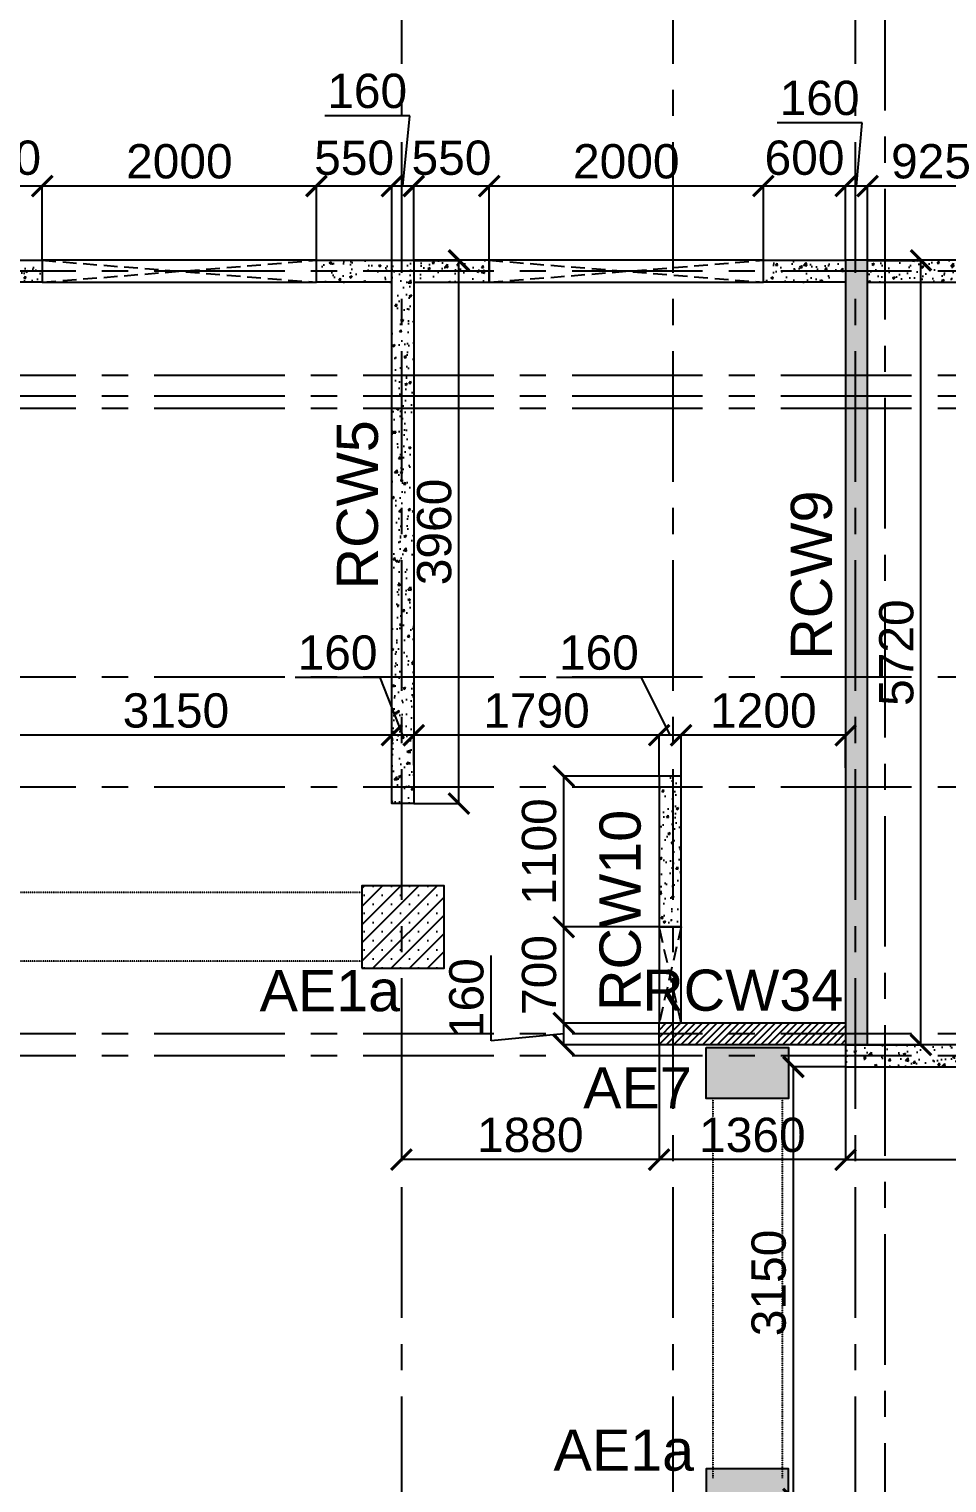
# Model space of a CAD drawing. Header units: inches. Extents: x 207135 to 337634, y -175669 to -89669.
# Drawn here: x 281885 to 288580, y -116836 to -106237 of the extents above; entities that cross this region are included whole.
import ezdxf

# ---------------------------------------------------------------- set-up
doc = ezdxf.new("R2010")
doc.units = ezdxf.units.IN
doc.header["$MEASUREMENT"] = 0
for name, pattern in [('CENTER', [50.8, 31.75, -6.35, 6.35, -6.35]), ('DASHED2', [9.525, 6.35, -3.175]), ('Hidden', [3, 2, -1])]:
    doc.linetypes.add(name, pattern=pattern)
for name, color, linetype in [('160 R.C. WALL HAT', 8, 'Continuous'), ('160 R.C.WALL', 6, 'Continuous'), ('160 WALL  OPENING LINE', 1, 'Continuous'), ('160 WALL OPEING', 1, 'Continuous'), ('AR-Column', 40, 'Continuous'), ('AR-Hidden', 251, 'DASHED2'), ('DIM', 251, 'Continuous'), ('GRID', 8, 'CENTER'), ('NON S.WALL HATCH', 8, 'Continuous'), ('SHEAR WALL NAME', 3, 'Continuous'), ('SHEARWALL HATCH', 8, 'Continuous'), ('TEXT-1', 3, 'Continuous')]:
    doc.layers.add(name, color=color, linetype=linetype)
doc.styles.add('T200', font='sanss___.ttf', dxfattribs={"height": 250})
doc.styles.add('T300', font='sanss___.ttf', dxfattribs={"height": 350})
doc.dimstyles.new('T 200', dxfattribs={"dimtxt": 250, "dimasz": 150, "dimexe": 1, "dimexo": 0, "dimgap": 50, "dimtad": 1, "dimdec": 0, "dimdsep": 46, "dimtxsty": 'T200', "dimblk": 'ARCHTICK', "dimcen": 2.5, "dimdle": 1, "dimclrd": 5, "dimclre": 253, "dimclrt": 1, "dimadec": 0, "dimazin": 0, "dimtfac": 1, "dimtdec": 0, "dimtmove": 2, "dimatfit": 3, "dimfxl": 0, "dimarcsym": 0})
pattern_1 = [(45, (-132245.64, 75915.45), (-66.29126, 66.29126), []), (45, (-132179.35, 75915.45), (-66.29126, 66.29126), [0, -93.75])]
pattern_2 = [(50, (2134302.95, 279547.85), (179.315046, -15.688034), [18.75, -206.25]), (355, (2134302.95, 279547.85), (-34.687833, 188.048033), [15, -165]), (100.451444, (2134317.9, 279546.54), (144.627212, 172.359998), [15.935048, -175.285528]), (46.1842, (2134302.95, 279597.85), (266.810333, -41.37982), [28.125, -309.375]), (96.635635, (2134325.19, 279594.4), (233.665486, 243.52965), [23.902586, -262.92844]), (351.184164, (2134302.95, 279597.85), (233.665486, 243.52965), [22.5, -247.5]), (21, (2134327.95, 279585.35), (149.226763, -100.654723), [18.75, -206.25]), (326, (2134327.95, 279585.35), (60.828833, 181.287511), [15, -165]), (71.451445, (2134340.39, 279576.96), (210.055594, 80.632788), [15.935047, -175.285528]), (37.5, (2134302.95, 279547.85), (3.0399638, 83.2234635), [0, -163, 0, -167.5, 0, -165.625]), (7.5, (2134302.95, 279547.85), (65.7673844, 98.602928), [0, -95.5, 0, -159.25, 0, -63.125]), (327.5, (2134247.2, 279547.85), (133.455609, -5.638718), [0, -62.5, 0, -195, 0, -258.75]), (317.5, (2134222.2, 279547.85), (145.796542, 25.0262456), [0, -81.25, 0, -129.5, 0, -183.75])]
pattern_3 = [(50, (2124542.95, 287067.85), (179.315046, -15.688034), [18.75, -206.25]), (355, (2124542.95, 287067.85), (-34.687833, 188.048033), [15, -165]), (100.451444, (2124557.9, 287066.54), (144.627212, 172.359998), [15.935048, -175.285528]), (46.1842, (2124542.95, 287117.85), (266.810333, -41.37982), [28.125, -309.375]), (96.635635, (2124565.19, 287114.4), (233.665486, 243.52965), [23.902586, -262.92844]), (351.184164, (2124542.95, 287117.85), (233.665486, 243.52965), [22.5, -247.5]), (21, (2124567.95, 287105.35), (149.226763, -100.654723), [18.75, -206.25]), (326, (2124567.95, 287105.35), (60.828833, 181.287511), [15, -165]), (71.451445, (2124580.39, 287096.96), (210.055594, 80.632788), [15.935047, -175.285528]), (37.5, (2124542.95, 287067.85), (3.0399638, 83.2234635), [0, -163, 0, -167.5, 0, -165.625]), (7.5, (2124542.95, 287067.85), (65.7673844, 98.602928), [0, -95.5, 0, -159.25, 0, -63.125]), (327.5, (2124487.2, 287067.85), (133.455609, -5.638718), [0, -62.5, 0, -195, 0, -258.75]), (317.5, (2124462.2, 287067.85), (145.796542, 25.0262456), [0, -81.25, 0, -129.5, 0, -183.75])]

# ---------------------------------------------------------------- blocks, each defined once
blk = doc.blocks.new('_ARCHTICK')
at = {"color": 0, "linetype": 'ByBlock', "const_width": 0.15}
blk.add_lwpolyline([(-0.5, -0.5), (0.5, 0.5)], dxfattribs=at)
blk = doc.blocks.new('*D472')
at = {"layer": 'Defpoints', "color": 0}
for p in [(288001, -107381), (288001, -107923, 15), (288926, -107923, 15)]:
    blk.add_point(p, dxfattribs=at)
at = {"layer": 'DIM', "color": 5, "lineweight": -2}
blk.add_line((288927, -107381), (288000, -107381), dxfattribs=at)
at = {"layer": 'DIM', "color": 253, "lineweight": -2}
for p, q in [((288001, -107923), (288001, -107380)), ((288926, -107923), (288926, -107380))]:
    blk.add_line(p, q, dxfattribs=at)
at = {"layer": 'DIM', "color": 5, "lineweight": -2, "xscale": 150, "yscale": 150, "zscale": 150, "rotation": 180}
blk.add_blockref('_ARCHTICK', (288001, -107381), dxfattribs=at)
at = {"layer": 'DIM', "color": 5, "lineweight": -2, "xscale": 150, "yscale": 150, "zscale": 150}
blk.add_blockref('_ARCHTICK', (288926, -107381), dxfattribs=at)
at = {"layer": 'DIM', "color": 1, "insert": (288464, -107202), "char_height": 250, "attachment_point": 5, "style": 'T200'}
blk.add_mtext('925', dxfattribs=at)
blk = doc.blocks.new('*D473')
at = {"layer": 'Defpoints', "color": 0}
for p in [(287841, -107381), (287841, -107923, 15), (288001, -107923, 15)]:
    blk.add_point(p, dxfattribs=at)
at = {"layer": 'DIM', "color": 5, "lineweight": -2}
for p, q in [((287961, -106919), (287341, -106919)), ((287921, -107381), (287961, -106919)), ((288002, -107381), (287840, -107381))]:
    blk.add_line(p, q, dxfattribs=at)
at = {"layer": 'DIM', "color": 253, "lineweight": -2}
for p, q in [((287841, -107923), (287841, -107380)), ((288001, -107923), (288001, -107380))]:
    blk.add_line(p, q, dxfattribs=at)
at = {"layer": 'DIM', "color": 5, "lineweight": -2, "xscale": 150, "yscale": 150, "zscale": 150, "rotation": 180}
blk.add_blockref('_ARCHTICK', (287841, -107381), dxfattribs=at)
at = {"layer": 'DIM', "color": 5, "lineweight": -2, "xscale": 150, "yscale": 150, "zscale": 150}
blk.add_blockref('_ARCHTICK', (288001, -107381), dxfattribs=at)
at = {"layer": 'DIM', "color": 1, "insert": (287651, -106740), "char_height": 250, "attachment_point": 5, "style": 'T200'}
blk.add_mtext('160', dxfattribs=at)
blk = doc.blocks.new('*D474')
at = {"layer": 'Defpoints', "color": 0}
for p in [(287241, -107381), (287241, -107923, 15), (287841, -107923, 15)]:
    blk.add_point(p, dxfattribs=at)
at = {"layer": 'DIM', "color": 5, "lineweight": -2}
blk.add_line((287842, -107381), (287240, -107381), dxfattribs=at)
at = {"layer": 'DIM', "color": 253, "lineweight": -2}
for p, q in [((287241, -107923), (287241, -107380)), ((287841, -107923), (287841, -107380))]:
    blk.add_line(p, q, dxfattribs=at)
at = {"layer": 'DIM', "color": 5, "lineweight": -2, "xscale": 150, "yscale": 150, "zscale": 150, "rotation": 180}
blk.add_blockref('_ARCHTICK', (287241, -107381), dxfattribs=at)
at = {"layer": 'DIM', "color": 5, "lineweight": -2, "xscale": 150, "yscale": 150, "zscale": 150}
blk.add_blockref('_ARCHTICK', (287841, -107381), dxfattribs=at)
at = {"layer": 'DIM', "color": 1, "insert": (287541, -107176), "char_height": 250, "attachment_point": 5, "style": 'T200'}
blk.add_mtext('600', dxfattribs=at)
blk = doc.blocks.new('*D475')
at = {"layer": 'Defpoints', "color": 0}
for p in [(285241, -107381), (285241, -107923, 15), (287241, -107923, 15)]:
    blk.add_point(p, dxfattribs=at)
at = {"layer": 'DIM', "color": 5, "lineweight": -2}
blk.add_line((287242, -107381), (285240, -107381), dxfattribs=at)
at = {"layer": 'DIM', "color": 253, "lineweight": -2}
for p, q in [((285241, -107923), (285241, -107380)), ((287241, -107923), (287241, -107380))]:
    blk.add_line(p, q, dxfattribs=at)
at = {"layer": 'DIM', "color": 5, "lineweight": -2, "xscale": 150, "yscale": 150, "zscale": 150, "rotation": 180}
blk.add_blockref('_ARCHTICK', (285241, -107381), dxfattribs=at)
at = {"layer": 'DIM', "color": 5, "lineweight": -2, "xscale": 150, "yscale": 150, "zscale": 150}
blk.add_blockref('_ARCHTICK', (287241, -107381), dxfattribs=at)
at = {"layer": 'DIM', "color": 1, "insert": (286241, -107202), "char_height": 250, "attachment_point": 5, "style": 'T200'}
blk.add_mtext('2000', dxfattribs=at)
blk = doc.blocks.new('*D476')
at = {"layer": 'Defpoints', "color": 0}
for p in [(284691, -107381), (284691, -107923, 15), (285241, -107923, 15)]:
    blk.add_point(p, dxfattribs=at)
at = {"layer": 'DIM', "color": 5, "lineweight": -2}
blk.add_line((285242, -107381), (284690, -107381), dxfattribs=at)
at = {"layer": 'DIM', "color": 253, "lineweight": -2}
for p, q in [((284691, -107923), (284691, -107380)), ((285241, -107923), (285241, -107380))]:
    blk.add_line(p, q, dxfattribs=at)
at = {"layer": 'DIM', "color": 5, "lineweight": -2, "xscale": 150, "yscale": 150, "zscale": 150, "rotation": 180}
blk.add_blockref('_ARCHTICK', (284691, -107381), dxfattribs=at)
at = {"layer": 'DIM', "color": 5, "lineweight": -2, "xscale": 150, "yscale": 150, "zscale": 150}
blk.add_blockref('_ARCHTICK', (285241, -107381), dxfattribs=at)
at = {"layer": 'DIM', "color": 1, "insert": (284966, -107176), "char_height": 250, "attachment_point": 5, "style": 'T200'}
blk.add_mtext('550', dxfattribs=at)
blk = doc.blocks.new('*D477')
at = {"layer": 'Defpoints', "color": 0}
for p in [(284531, -107381), (284531, -107923, 15), (284691, -107923, 15)]:
    blk.add_point(p, dxfattribs=at)
at = {"layer": 'DIM', "color": 5, "lineweight": -2}
for p, q in [((284661, -106868), (284041, -106868)), ((284611, -107381), (284661, -106868)), ((284692, -107381), (284530, -107381))]:
    blk.add_line(p, q, dxfattribs=at)
at = {"layer": 'DIM', "color": 253, "lineweight": -2}
for p, q in [((284531, -107923), (284531, -107380)), ((284691, -107923), (284691, -107380))]:
    blk.add_line(p, q, dxfattribs=at)
at = {"layer": 'DIM', "color": 5, "lineweight": -2, "xscale": 150, "yscale": 150, "zscale": 150, "rotation": 180}
blk.add_blockref('_ARCHTICK', (284531, -107381), dxfattribs=at)
at = {"layer": 'DIM', "color": 5, "lineweight": -2, "xscale": 150, "yscale": 150, "zscale": 150}
blk.add_blockref('_ARCHTICK', (284691, -107381), dxfattribs=at)
at = {"layer": 'DIM', "color": 1, "insert": (284351, -106689), "char_height": 250, "attachment_point": 5, "style": 'T200'}
blk.add_mtext('160', dxfattribs=at)
blk = doc.blocks.new('*D478')
at = {"layer": 'Defpoints', "color": 0}
for p in [(283981, -107381), (283981, -107923, 15), (284531, -107923, 15)]:
    blk.add_point(p, dxfattribs=at)
at = {"layer": 'DIM', "color": 5, "lineweight": -2}
blk.add_line((284532, -107381), (283980, -107381), dxfattribs=at)
at = {"layer": 'DIM', "color": 253, "lineweight": -2}
for p, q in [((283981, -107923), (283981, -107380)), ((284531, -107923), (284531, -107380))]:
    blk.add_line(p, q, dxfattribs=at)
at = {"layer": 'DIM', "color": 5, "lineweight": -2, "xscale": 150, "yscale": 150, "zscale": 150, "rotation": 180}
blk.add_blockref('_ARCHTICK', (283981, -107381), dxfattribs=at)
at = {"layer": 'DIM', "color": 5, "lineweight": -2, "xscale": 150, "yscale": 150, "zscale": 150}
blk.add_blockref('_ARCHTICK', (284531, -107381), dxfattribs=at)
at = {"layer": 'DIM', "color": 1, "insert": (284256, -107176), "char_height": 250, "attachment_point": 5, "style": 'T200'}
blk.add_mtext('550', dxfattribs=at)
blk = doc.blocks.new('*D479')
at = {"layer": 'Defpoints', "color": 0}
for p in [(281981, -107381), (281981, -107923, 15), (283981, -107923, 15)]:
    blk.add_point(p, dxfattribs=at)
at = {"layer": 'DIM', "color": 5, "lineweight": -2}
blk.add_line((283982, -107381), (281980, -107381), dxfattribs=at)
at = {"layer": 'DIM', "color": 253, "lineweight": -2}
for p, q in [((281981, -107923), (281981, -107380)), ((283981, -107923), (283981, -107380))]:
    blk.add_line(p, q, dxfattribs=at)
at = {"layer": 'DIM', "color": 5, "lineweight": -2, "xscale": 150, "yscale": 150, "zscale": 150, "rotation": 180}
blk.add_blockref('_ARCHTICK', (281981, -107381), dxfattribs=at)
at = {"layer": 'DIM', "color": 5, "lineweight": -2, "xscale": 150, "yscale": 150, "zscale": 150}
blk.add_blockref('_ARCHTICK', (283981, -107381), dxfattribs=at)
at = {"layer": 'DIM', "color": 1, "insert": (282981, -107202), "char_height": 250, "attachment_point": 5, "style": 'T200'}
blk.add_mtext('2000', dxfattribs=at)
blk = doc.blocks.new('*D480')
at = {"layer": 'Defpoints', "color": 0}
for p in [(281381, -107381), (281381, -107923, 15), (281981, -107923, 15)]:
    blk.add_point(p, dxfattribs=at)
at = {"layer": 'DIM', "color": 5, "lineweight": -2}
blk.add_line((281982, -107381), (281380, -107381), dxfattribs=at)
at = {"layer": 'DIM', "color": 253, "lineweight": -2}
for p, q in [((281381, -107923), (281381, -107380)), ((281981, -107923), (281981, -107380))]:
    blk.add_line(p, q, dxfattribs=at)
at = {"layer": 'DIM', "color": 5, "lineweight": -2, "xscale": 150, "yscale": 150, "zscale": 150, "rotation": 180}
blk.add_blockref('_ARCHTICK', (281381, -107381), dxfattribs=at)
at = {"layer": 'DIM', "color": 5, "lineweight": -2, "xscale": 150, "yscale": 150, "zscale": 150}
blk.add_blockref('_ARCHTICK', (281981, -107381), dxfattribs=at)
at = {"layer": 'DIM', "color": 1, "insert": (281681, -107176), "char_height": 250, "attachment_point": 5, "style": 'T200'}
blk.add_mtext('600', dxfattribs=at)
blk = doc.blocks.new('*D536')
at = {"layer": 'Defpoints', "color": 0}
for p in [(287460, -113803), (287841, -113803, 15), (288026, -116953, 15)]:
    blk.add_point(p, dxfattribs=at)
at = {"layer": 'DIM', "color": 253, "lineweight": -2}
for p, q in [((287841, -113803), (287459, -113803)), ((288026, -116953), (287459, -116953))]:
    blk.add_line(p, q, dxfattribs=at)
at = {"layer": 'DIM', "color": 5, "lineweight": -2}
blk.add_line((287460, -116954), (287460, -113802), dxfattribs=at)
at = {"layer": 'DIM', "color": 5, "lineweight": -2, "xscale": 150, "yscale": 150, "zscale": 150}
for p, rotation in [((287460, -113803), 90), ((287460, -116953), 270)]:
    blk.add_blockref('_ARCHTICK', p, dxfattribs=dict(at, rotation=rotation))
at = {"layer": 'DIM', "color": 1, "insert": (287281, -115378), "char_height": 250, "attachment_point": 5, "rotation": 90, "style": 'T200'}
blk.add_mtext('3150', dxfattribs=at)
blk = doc.blocks.new('*D549')
at = {"layer": 'Defpoints', "color": 0}
for p in [(288001, -107923, 15), (288390, -107923), (288001, -113643, 15)]:
    blk.add_point(p, dxfattribs=at)
at = {"layer": 'DIM', "color": 253, "lineweight": -2}
for p, q in [((288001, -107923), (288391, -107923)), ((288001, -113643), (288391, -113643))]:
    blk.add_line(p, q, dxfattribs=at)
at = {"layer": 'DIM', "color": 5, "lineweight": -2}
blk.add_line((288390, -113644), (288390, -107922), dxfattribs=at)
at = {"layer": 'DIM', "color": 5, "lineweight": -2, "xscale": 150, "yscale": 150, "zscale": 150}
for p, rotation in [((288390, -107923), 90), ((288390, -113643), 270)]:
    blk.add_blockref('_ARCHTICK', p, dxfattribs=dict(at, rotation=rotation))
at = {"layer": 'DIM', "color": 1, "insert": (288212, -110783), "char_height": 250, "attachment_point": 5, "rotation": 90, "style": 'T200'}
blk.add_mtext('5720', dxfattribs=at)
blk = doc.blocks.new('*D550')
at = {"layer": 'Defpoints', "color": 0}
for p in [(286481, -113643, 15), (287841, -113803, 15), (286481, -114479)]:
    blk.add_point(p, dxfattribs=at)
at = {"layer": 'DIM', "color": 253, "lineweight": -2}
for p, q in [((286481, -113643), (286481, -114480)), ((287841, -113803), (287841, -114480))]:
    blk.add_line(p, q, dxfattribs=at)
at = {"layer": 'DIM', "color": 5, "lineweight": -2}
blk.add_line((287842, -114479), (286480, -114479), dxfattribs=at)
at = {"layer": 'DIM', "color": 5, "lineweight": -2, "xscale": 150, "yscale": 150, "zscale": 150, "rotation": 180}
blk.add_blockref('_ARCHTICK', (286481, -114479), dxfattribs=at)
at = {"layer": 'DIM', "color": 5, "lineweight": -2, "xscale": 150, "yscale": 150, "zscale": 150}
blk.add_blockref('_ARCHTICK', (287841, -114479), dxfattribs=at)
at = {"layer": 'DIM', "color": 1, "insert": (287161, -114300), "char_height": 250, "attachment_point": 5, "style": 'T200'}
blk.add_mtext('1360', dxfattribs=at)
blk = doc.blocks.new('*D551')
at = {"layer": 'Defpoints', "color": 0}
for p in [(286481, -113643, 15), (284601, -114050, 15), (284601, -114479)]:
    blk.add_point(p, dxfattribs=at)
at = {"layer": 'DIM', "color": 253, "lineweight": -2}
for p, q in [((286481, -113643), (286481, -114480)), ((284601, -114050), (284601, -114480))]:
    blk.add_line(p, q, dxfattribs=at)
at = {"layer": 'DIM', "color": 5, "lineweight": -2}
blk.add_line((286482, -114479), (284600, -114479), dxfattribs=at)
at = {"layer": 'DIM', "color": 5, "lineweight": -2, "xscale": 150, "yscale": 150, "zscale": 150, "rotation": 180}
blk.add_blockref('_ARCHTICK', (284601, -114479), dxfattribs=at)
at = {"layer": 'DIM', "color": 5, "lineweight": -2, "xscale": 150, "yscale": 150, "zscale": 150}
blk.add_blockref('_ARCHTICK', (286481, -114479), dxfattribs=at)
at = {"layer": 'DIM', "color": 1, "insert": (285541, -114300), "char_height": 250, "attachment_point": 5, "style": 'T200'}
blk.add_mtext('1880', dxfattribs=at)
blk = doc.blocks.new('*D552')
at = {"layer": 'Defpoints', "color": 0}
for p in [(285785, -113483), (286481, -113483, 15), (286481, -113643, 15)]:
    blk.add_point(p, dxfattribs=at)
at = {"layer": 'DIM', "color": 5, "lineweight": -2}
for p, q in [((285255, -113613), (285255, -112992)), ((285785, -113644), (285785, -113482)), ((285785, -113563), (285255, -113613))]:
    blk.add_line(p, q, dxfattribs=at)
at = {"layer": 'DIM', "color": 253, "lineweight": -2}
for p, q in [((286481, -113483), (285784, -113483)), ((286481, -113643), (285784, -113643))]:
    blk.add_line(p, q, dxfattribs=at)
at = {"layer": 'DIM', "color": 5, "lineweight": -2, "xscale": 150, "yscale": 150, "zscale": 150}
for p, rotation in [((285785, -113483), 90), ((285785, -113643), 270)]:
    blk.add_blockref('_ARCHTICK', p, dxfattribs=dict(at, rotation=rotation))
at = {"layer": 'DIM', "color": 1, "insert": (285076, -113302), "char_height": 250, "attachment_point": 5, "rotation": 90, "style": 'T200'}
blk.add_mtext('160', dxfattribs=at)
blk = doc.blocks.new('*D553')
at = {"layer": 'Defpoints', "color": 0}
for p in [(285785, -112783), (286481, -112783, 15), (286481, -113483, 15)]:
    blk.add_point(p, dxfattribs=at)
at = {"layer": 'DIM', "color": 253, "lineweight": -2}
for p, q in [((286481, -112783), (285784, -112783)), ((286481, -113483), (285784, -113483))]:
    blk.add_line(p, q, dxfattribs=at)
at = {"layer": 'DIM', "color": 5, "lineweight": -2}
blk.add_line((285785, -113484), (285785, -112782), dxfattribs=at)
at = {"layer": 'DIM', "color": 5, "lineweight": -2, "xscale": 150, "yscale": 150, "zscale": 150}
for p, rotation in [((285785, -112783), 90), ((285785, -113483), 270)]:
    blk.add_blockref('_ARCHTICK', p, dxfattribs=dict(at, rotation=rotation))
at = {"layer": 'DIM', "color": 1, "insert": (285606, -113133), "char_height": 250, "attachment_point": 5, "rotation": 90, "style": 'T200'}
blk.add_mtext('700', dxfattribs=at)
blk = doc.blocks.new('*D554')
at = {"layer": 'Defpoints', "color": 0}
for p in [(285785, -111683), (286481, -111683, 15), (286461, -112783, 15)]:
    blk.add_point(p, dxfattribs=at)
at = {"layer": 'DIM', "color": 253, "lineweight": -2}
for p, q in [((286481, -111683), (285784, -111683)), ((286461, -112783), (285784, -112783))]:
    blk.add_line(p, q, dxfattribs=at)
at = {"layer": 'DIM', "color": 5, "lineweight": -2}
blk.add_line((285785, -112784), (285785, -111682), dxfattribs=at)
at = {"layer": 'DIM', "color": 5, "lineweight": -2, "xscale": 150, "yscale": 150, "zscale": 150}
for p, rotation in [((285785, -111683), 90), ((285785, -112783), 270)]:
    blk.add_blockref('_ARCHTICK', p, dxfattribs=dict(at, rotation=rotation))
at = {"layer": 'DIM', "color": 1, "insert": (285606, -112233), "char_height": 250, "attachment_point": 5, "rotation": 90, "style": 'T200'}
blk.add_mtext('1100', dxfattribs=at)
blk = doc.blocks.new('*D555')
at = {"layer": 'Defpoints', "color": 0}
for p in [(286641, -111385), (286641, -111683, 15), (287841, -111622, 15)]:
    blk.add_point(p, dxfattribs=at)
at = {"layer": 'DIM', "color": 5, "lineweight": -2}
blk.add_line((287842, -111385), (286640, -111385), dxfattribs=at)
at = {"layer": 'DIM', "color": 253, "lineweight": -2}
for p, q in [((286641, -111683), (286641, -111384)), ((287841, -111622), (287841, -111384))]:
    blk.add_line(p, q, dxfattribs=at)
at = {"layer": 'DIM', "color": 5, "lineweight": -2, "xscale": 150, "yscale": 150, "zscale": 150, "rotation": 180}
blk.add_blockref('_ARCHTICK', (286641, -111385), dxfattribs=at)
at = {"layer": 'DIM', "color": 5, "lineweight": -2, "xscale": 150, "yscale": 150, "zscale": 150}
blk.add_blockref('_ARCHTICK', (287841, -111385), dxfattribs=at)
at = {"layer": 'DIM', "color": 1, "insert": (287241, -111206), "char_height": 250, "attachment_point": 5, "style": 'T200'}
blk.add_mtext('1200', dxfattribs=at)
blk = doc.blocks.new('*D556')
at = {"layer": 'Defpoints', "color": 0}
for p in [(286481, -111385), (286481, -111683, 15), (286641, -111683, 15)]:
    blk.add_point(p, dxfattribs=at)
at = {"layer": 'DIM', "color": 5, "lineweight": -2}
for p, q in [((286351, -110963), (285731, -110963)), ((286561, -111385), (286351, -110963)), ((286642, -111385), (286480, -111385))]:
    blk.add_line(p, q, dxfattribs=at)
at = {"layer": 'DIM', "color": 253, "lineweight": -2}
for p, q in [((286481, -111683), (286481, -111384)), ((286641, -111683), (286641, -111384))]:
    blk.add_line(p, q, dxfattribs=at)
at = {"layer": 'DIM', "color": 5, "lineweight": -2, "xscale": 150, "yscale": 150, "zscale": 150, "rotation": 180}
blk.add_blockref('_ARCHTICK', (286481, -111385), dxfattribs=at)
at = {"layer": 'DIM', "color": 5, "lineweight": -2, "xscale": 150, "yscale": 150, "zscale": 150}
blk.add_blockref('_ARCHTICK', (286641, -111385), dxfattribs=at)
at = {"layer": 'DIM', "color": 1, "insert": (286041, -110784), "char_height": 250, "attachment_point": 5, "style": 'T200'}
blk.add_mtext('160', dxfattribs=at)
blk = doc.blocks.new('*D557')
at = {"layer": 'Defpoints', "color": 0}
for p in [(284691, -111385), (284691, -111604, 15), (286481, -111683, 15)]:
    blk.add_point(p, dxfattribs=at)
at = {"layer": 'DIM', "color": 5, "lineweight": -2}
blk.add_line((286482, -111385), (284690, -111385), dxfattribs=at)
at = {"layer": 'DIM', "color": 253, "lineweight": -2}
for p, q in [((284691, -111604), (284691, -111384)), ((286481, -111683), (286481, -111384))]:
    blk.add_line(p, q, dxfattribs=at)
at = {"layer": 'DIM', "color": 5, "lineweight": -2, "xscale": 150, "yscale": 150, "zscale": 150, "rotation": 180}
blk.add_blockref('_ARCHTICK', (284691, -111385), dxfattribs=at)
at = {"layer": 'DIM', "color": 5, "lineweight": -2, "xscale": 150, "yscale": 150, "zscale": 150}
blk.add_blockref('_ARCHTICK', (286481, -111385), dxfattribs=at)
at = {"layer": 'DIM', "color": 1, "insert": (285586, -111206), "char_height": 250, "attachment_point": 5, "style": 'T200'}
blk.add_mtext('1790', dxfattribs=at)
blk = doc.blocks.new('*D558')
at = {"layer": 'Defpoints', "color": 0}
for p in [(284531, -111385), (284531, -111601, 15), (284691, -111604, 15)]:
    blk.add_point(p, dxfattribs=at)
at = {"layer": 'DIM', "color": 5, "lineweight": -2}
for p, q in [((284445, -110963), (283825, -110963)), ((284611, -111385), (284445, -110963)), ((284692, -111385), (284530, -111385))]:
    blk.add_line(p, q, dxfattribs=at)
at = {"layer": 'DIM', "color": 253, "lineweight": -2}
for p, q in [((284531, -111601), (284531, -111384)), ((284691, -111604), (284691, -111384))]:
    blk.add_line(p, q, dxfattribs=at)
at = {"layer": 'DIM', "color": 5, "lineweight": -2, "xscale": 150, "yscale": 150, "zscale": 150, "rotation": 180}
blk.add_blockref('_ARCHTICK', (284531, -111385), dxfattribs=at)
at = {"layer": 'DIM', "color": 5, "lineweight": -2, "xscale": 150, "yscale": 150, "zscale": 150}
blk.add_blockref('_ARCHTICK', (284691, -111385), dxfattribs=at)
at = {"layer": 'DIM', "color": 1, "insert": (284135, -110784), "char_height": 250, "attachment_point": 5, "style": 'T200'}
blk.add_mtext('160', dxfattribs=at)
blk = doc.blocks.new('*D559')
at = {"layer": 'Defpoints', "color": 0}
for p in [(281381, -111385), (281381, -111610, 15), (284531, -111601, 15)]:
    blk.add_point(p, dxfattribs=at)
at = {"layer": 'DIM', "color": 5, "lineweight": -2}
blk.add_line((284532, -111385), (281380, -111385), dxfattribs=at)
at = {"layer": 'DIM', "color": 253, "lineweight": -2}
for p, q in [((281381, -111610), (281381, -111384)), ((284531, -111601), (284531, -111384))]:
    blk.add_line(p, q, dxfattribs=at)
at = {"layer": 'DIM', "color": 5, "lineweight": -2, "xscale": 150, "yscale": 150, "zscale": 150, "rotation": 180}
blk.add_blockref('_ARCHTICK', (281381, -111385), dxfattribs=at)
at = {"layer": 'DIM', "color": 5, "lineweight": -2, "xscale": 150, "yscale": 150, "zscale": 150}
blk.add_blockref('_ARCHTICK', (284531, -111385), dxfattribs=at)
at = {"layer": 'DIM', "color": 1, "insert": (282956, -111206), "char_height": 250, "attachment_point": 5, "style": 'T200'}
blk.add_mtext('3150', dxfattribs=at)
blk = doc.blocks.new('*D574')
at = {"layer": 'Defpoints', "color": 0}
for p in [(287841, -113803, 15), (291986, -113803, 15), (287841, -114480)]:
    blk.add_point(p, dxfattribs=at)
at = {"layer": 'DIM', "color": 253, "lineweight": -2}
for p, q in [((287841, -113803), (287841, -114481)), ((291986, -113803), (291986, -114481))]:
    blk.add_line(p, q, dxfattribs=at)
at = {"layer": 'DIM', "color": 5, "lineweight": -2}
blk.add_line((291987, -114480), (287840, -114480), dxfattribs=at)
at = {"layer": 'DIM', "color": 5, "lineweight": -2, "xscale": 150, "yscale": 150, "zscale": 150, "rotation": 180}
blk.add_blockref('_ARCHTICK', (287841, -114480), dxfattribs=at)
at = {"layer": 'DIM', "color": 5, "lineweight": -2, "xscale": 150, "yscale": 150, "zscale": 150}
blk.add_blockref('_ARCHTICK', (291986, -114480), dxfattribs=at)
at = {"layer": 'DIM', "color": 1, "insert": (289914, -114301), "char_height": 250, "attachment_point": 5, "style": 'T200'}
blk.add_mtext('4145', dxfattribs=at)
blk = doc.blocks.new('*D582')
at = {"layer": 'Defpoints', "color": 0}
for p in [(284691, -107923, 15), (285020, -107923), (284691, -111883, 15)]:
    blk.add_point(p, dxfattribs=at)
at = {"layer": 'DIM', "color": 253, "lineweight": -2}
for p, q in [((284691, -107923), (285021, -107923)), ((284691, -111883), (285021, -111883))]:
    blk.add_line(p, q, dxfattribs=at)
at = {"layer": 'DIM', "color": 5, "lineweight": -2}
blk.add_line((285020, -111884), (285020, -107922), dxfattribs=at)
at = {"layer": 'DIM', "color": 5, "lineweight": -2, "xscale": 150, "yscale": 150, "zscale": 150}
for p, rotation in [((285020, -107923), 90), ((285020, -111883), 270)]:
    blk.add_blockref('_ARCHTICK', p, dxfattribs=dict(at, rotation=rotation))
at = {"layer": 'DIM', "color": 1, "insert": (284841, -109903), "char_height": 250, "attachment_point": 5, "rotation": 90, "style": 'T200'}
blk.add_mtext('3960', dxfattribs=at)
blk = doc.blocks.new('A$C02A55DAE')
at = {"layer": 'NON S.WALL HATCH'}
h = blk.add_hatch(dxfattribs=at)
h.set_pattern_fill('SACNCR', color=256, scale=1000)
h.set_pattern_definition(pattern_1)
h.paths.add_polyline_path([(65499, -10920), (66099, -10920), (66099, -10320), (65499, -10320)])
h = blk.add_hatch(dxfattribs=at)
h.set_pattern_fill('SACNCR', color=256, scale=1000)
h.set_pattern_definition(pattern_1)
h.paths.add_polyline_path([(68012, -21790), (68612, -21790), (68612, -21190), (68012, -21190)])
h.paths.add_polyline_path([(68012, -18480), (68612, -18480), (68612, -17880), (68012, -17880)])
h.paths.add_polyline_path([(68012, -15170), (68612, -15170), (68612, -14570), (68012, -14570)])
h.paths.add_polyline_path([(68012, -11500), (68612, -11500), (68612, -11870), (68012, -11870)])
at = {"layer": 'AR-Column', "color": 4, "elevation": -29}
for points in [[(65499, -10920), (66099, -10920), (66099, -10320), (65499, -10320)], [(68012, -11500), (68612, -11500), (68612, -11870), (68012, -11870)], [(68012, -15170), (68612, -15170), (68612, -14570), (68012, -14570)]]:
    blk.add_lwpolyline(points, close=True, dxfattribs=at)
at = {"layer": 'AR-Hidden', "ltscale": 0.009}
for p, q in [((65499, -10370, -29), (62789, -10370, -29)), ((65499, -10870, -29), (62789, -10870, -29)), ((68060, -11870, -29), (68060, -14640, -29)), ((68565, -11870, -29), (68565, -14640, -29))]:
    blk.add_line(p, q, dxfattribs=at)

msp = doc.modelspace()

# ---------------------------------------------------------------- hatches: boundary and pattern name
at = {"layer": '160 R.C. WALL HAT'}
h = msp.add_hatch(dxfattribs=at)
h.set_pattern_fill('AR-CONC', color=256, scale=25)
h.set_pattern_definition(pattern_3)
h.paths.add_polyline_path([(281381, -108082.5), (281381, -107922.5), (281981, -107922.5), (281981, -108082.5)])
h = msp.add_hatch(dxfattribs=at)
h.set_pattern_fill('AR-CONC', color=256, scale=25)
h.set_pattern_definition(pattern_3)
h.paths.add_polyline_path([(283981, -107922.5), (283981, -108082.5), (284531, -108082.5), (284531, -107922.5)])
h = msp.add_hatch(dxfattribs=at)
h.set_pattern_fill('AR-CONC', color=256, scale=25)
h.set_pattern_definition([(50, (2137612.95, 280407.85), (179.315046, -15.688034), [18.75, -206.25]), (355, (2137612.95, 280407.85), (-34.687833, 188.048033), [15, -165]), (100.451444, (2137627.9, 280406.54), (144.627212, 172.359998), [15.935048, -175.285528]), (46.1842, (2137612.95, 280457.85), (266.810333, -41.37982), [28.125, -309.375]), (96.635635, (2137635.19, 280454.4), (233.665486, 243.52965), [23.902586, -262.92844]), (351.184164, (2137612.95, 280457.85), (233.665486, 243.52965), [22.5, -247.5]), (21, (2137637.95, 280445.35), (149.226763, -100.654723), [18.75, -206.25]), (326, (2137637.95, 280445.35), (60.828833, 181.287511), [15, -165]), (71.451445, (2137650.39, 280436.96), (210.055594, 80.632788), [15.935047, -175.285528]), (37.5, (2137612.95, 280407.85), (3.0399638, 83.2234635), [0, -163, 0, -167.5, 0, -165.625]), (7.5, (2137612.95, 280407.85), (65.7673844, 98.602928), [0, -95.5, 0, -159.25, 0, -63.125]), (327.5, (2137557.2, 280407.85), (133.455609, -5.638718), [0, -62.5, 0, -195, 0, -258.75]), (317.5, (2137532.2, 280407.85), (145.796542, 25.0262456), [0, -81.25, 0, -129.5, 0, -183.75])])
h.paths.add_polyline_path([(284691, -111882.5), (284531, -111882.5), (284531, -107922.5), (284691, -107922.5)])
h = msp.add_hatch(dxfattribs=at)
h.set_pattern_fill('AR-CONC', color=256, scale=25)
h.set_pattern_definition(pattern_3)
h.paths.add_polyline_path([(285241, -107922.5), (285241, -108082.5), (284691, -108082.5), (284691, -107922.5)])
h = msp.add_hatch(dxfattribs=at)
h.set_pattern_fill('AR-CONC', color=256, scale=25)
h.set_pattern_definition([(50, (2134462.95, 285107.85), (179.315046, -15.688034), [18.75, -206.25]), (355, (2134462.95, 285107.85), (-34.687833, 188.048033), [15, -165]), (100.451444, (2134477.9, 285106.54), (144.627212, 172.359998), [15.935048, -175.285528]), (46.1842, (2134462.95, 285157.85), (266.810333, -41.37982), [28.125, -309.375]), (96.635635, (2134485.19, 285154.4), (233.665486, 243.52965), [23.902586, -262.92844]), (351.184164, (2134462.95, 285157.85), (233.665486, 243.52965), [22.5, -247.5]), (21, (2134487.95, 285145.35), (149.226763, -100.654723), [18.75, -206.25]), (326, (2134487.95, 285145.35), (60.828833, 181.287511), [15, -165]), (71.451445, (2134500.39, 285136.96), (210.055594, 80.632788), [15.935047, -175.285528]), (37.5, (2134462.95, 285107.85), (3.0399638, 83.2234635), [0, -163, 0, -167.5, 0, -165.625]), (7.5, (2134462.95, 285107.85), (65.7673844, 98.602928), [0, -95.5, 0, -159.25, 0, -63.125]), (327.5, (2134407.2, 285107.85), (133.455609, -5.638718), [0, -62.5, 0, -195, 0, -258.75]), (317.5, (2134382.2, 285107.85), (145.796542, 25.0262456), [0, -81.25, 0, -129.5, 0, -183.75])])
h.paths.add_polyline_path([(287241, -107922.5), (287841, -107922.5), (287841, -108082.5), (287241, -108082.5)])
h = msp.add_hatch(dxfattribs=at)
h.set_pattern_fill('AR-CONC', color=256, scale=25)
h.set_pattern_definition(pattern_2)
h.paths.add_polyline_path([(287841, -107922.5), (288001, -107922.5), (288001, -113642.5), (287841, -113642.5)])
h = msp.add_hatch(dxfattribs=at)
h.set_pattern_fill('AR-CONC', color=256, scale=25)
h.set_pattern_definition([(50, (2133702.95, 285107.85), (179.315046, -15.688034), [18.75, -206.25]), (355, (2133702.95, 285107.85), (-34.687833, 188.048033), [15, -165]), (100.451444, (2133717.9, 285106.54), (144.627212, 172.359998), [15.935048, -175.285528]), (46.1842, (2133702.95, 285157.85), (266.810333, -41.37982), [28.125, -309.375]), (96.635635, (2133725.19, 285154.4), (233.665486, 243.52965), [23.902586, -262.92844]), (351.184164, (2133702.95, 285157.85), (233.665486, 243.52965), [22.5, -247.5]), (21, (2133727.95, 285145.35), (149.226763, -100.654723), [18.75, -206.25]), (326, (2133727.95, 285145.35), (60.828833, 181.287511), [15, -165]), (71.451445, (2133740.39, 285136.96), (210.055594, 80.632788), [15.935047, -175.285528]), (37.5, (2133702.95, 285107.85), (3.0399638, 83.2234635), [0, -163, 0, -167.5, 0, -165.625]), (7.5, (2133702.95, 285107.85), (65.7673844, 98.602928), [0, -95.5, 0, -159.25, 0, -63.125]), (327.5, (2133647.2, 285107.85), (133.455609, -5.638718), [0, -62.5, 0, -195, 0, -258.75]), (317.5, (2133622.2, 285107.85), (145.796542, 25.0262456), [0, -81.25, 0, -129.5, 0, -183.75])])
h.paths.add_polyline_path([(288001, -107922.5), (288926, -107922.5), (288926, -108082.5), (288001, -108082.5)])
h = msp.add_hatch(dxfattribs=at)
h.set_pattern_fill('AR-CONC', color=256, scale=25)
h.set_pattern_definition(pattern_2)
h.paths.add_polyline_path([(286481, -111682.5), (286641, -111682.5), (286641, -112782.5), (286481, -112782.5)])
h = msp.add_hatch(dxfattribs=at)
h.set_pattern_fill('AR-CONC', color=256, scale=25)
h.set_pattern_definition([(50, (2136507.14, 279387.85), (179.315046, -15.688034), [18.75, -206.25]), (355, (2136507.14, 279387.85), (-34.687833, 188.048033), [15, -165]), (100.451444, (2136522.08, 279386.54), (144.627212, 172.359998), [15.935048, -175.285528]), (46.1842, (2136507.14, 279437.85), (266.810333, -41.37982), [28.125, -309.375]), (96.635635, (2136529.37, 279434.4), (233.665486, 243.52965), [23.902586, -262.92844]), (351.184164, (2136507.14, 279437.85), (233.665486, 243.52965), [22.5, -247.5]), (21, (2136532.14, 279425.35), (149.226763, -100.654723), [18.75, -206.25]), (326, (2136532.14, 279425.35), (60.828833, 181.287511), [15, -165]), (71.451445, (2136544.57, 279416.96), (210.055594, 80.632788), [15.935047, -175.285528]), (37.5, (2136507.14, 279387.85), (3.0399638, 83.2234635), [0, -163, 0, -167.5, 0, -165.625]), (7.5, (2136507.14, 279387.85), (65.7673844, 98.602928), [0, -95.5, 0, -159.25, 0, -63.125]), (327.5, (2136451.39, 279387.85), (133.455609, -5.638718), [0, -62.5, 0, -195, 0, -258.75]), (317.5, (2136426.39, 279387.85), (145.796542, 25.0262456), [0, -81.25, 0, -129.5, 0, -183.75])])
h.paths.add_polyline_path([(291986, -113802.5), (291986, -113642.5), (287841, -113642.5), (287841, -113802.5)])
at = {"layer": 'SHEARWALL HATCH'}
h = msp.add_hatch(dxfattribs=at)
h.set_pattern_fill('ANSI31', color=5, scale=300)
h.set_pattern_definition([(45, (2124542.952, 287067.85), (-26.5165043, 26.5165043), [])])
h.paths.add_polyline_path([(286481, -113482.5), (287841, -113482.5), (287841, -113642.5), (286481, -113642.5)])

# ---------------------------------------------------------------- linework, layer by layer
at = {"layer": '160 R.C.WALL'}
msp.add_line((286641, -112782.5, 14.7), (286481, -112782.5, 14.7), dxfattribs=at)
at = {"layer": '160 R.C.WALL', "elevation": 14.7}
for points in [[(281381, -107922.5), (281981, -107922.5), (281981, -108082.5), (281381, -108082.5)], [(284531, -108082.5), (283981, -108082.5), (283981, -107922.5), (284531, -107922.5)], [(284691, -108082.5), (285241, -108082.5), (285241, -107922.5), (284691, -107922.5)], [(287841, -108082.5), (287241, -108082.5), (287241, -107922.5), (287841, -107922.5)], [(288001, -108082.5), (288926, -108082.5), (288926, -107922.5), (287981, -107922.5)]]:
    msp.add_lwpolyline(points, dxfattribs=at)
for points in [[(284691, -111882.5), (284531, -111882.5), (284531, -107922.5), (284691, -107922.5)], [(288001, -107922.5), (287841, -107922.5), (287841, -113642.5), (288001, -113642.5)], [(286641, -111682.5), (286481, -111682.5), (286481, -112782.5), (286641, -112782.5)], [(287841, -113642.5), (286481, -113642.5), (286481, -113482.5), (287841, -113482.5)], [(291986, -113802.5), (291986, -113642.5), (287841, -113642.5), (287841, -113802.5)]]:
    msp.add_lwpolyline(points, close=True, dxfattribs=at)
at = {"layer": '160 WALL  OPENING LINE', "elevation": 14.7}
for points in [[(283981, -107922.5), (281981, -107922.5), (281981, -108082.5), (283981, -108082.5)], [(287241, -107922.5), (285241, -107922.5), (285241, -108082.5), (287241, -108082.5)], [(286641, -112782.5), (286481, -112782.5), (286481, -113482.5), (286641, -113482.5)]]:
    msp.add_lwpolyline(points, close=True, dxfattribs=at)
at = {"layer": '160 WALL OPEING', "linetype": 'Hidden', "ltscale": 50}
for p, q in [((281981, -108082.5, 14.7), (283981, -107922.5, 14.7)), ((281981, -107922.5, 14.7), (283981, -108082.5, 14.7)), ((285241, -108082.5, 14.7), (287241, -107922.5, 14.7)), ((285241, -107922.5, 14.7), (287241, -108082.5, 14.7)), ((286641, -113482.5, 14.7), (286481, -112782.5, 14.7)), ((286641, -112782.5, 14.7), (286481, -113482.5, 14.7))]:
    msp.add_line(p, q, dxfattribs=at)
at = {"layer": 'GRID', "ltscale": 30}
for p, q in [((284601, -94868.8, 14.7), (284601, -126522.9, 14.7)), ((286581, -94868.8, 14.7), (286581, -126522.9, 14.7)), ((287911, -94868.8, 14.7), (287911, -126522.9, 14.7)), ((288126, -95209.8, 14.7), (288126, -126522.9, 14.7)), ((300513.9, -108002.5, 14.7), (213696.9, -108002.5, 14.7)), ((300513.9, -108762.5, 14.7), (213696.9, -108762.5, 14.7)), ((300513.9, -108912.1, 14.7), (213155.5, -108912.1, 14.7)), ((300513.9, -109002.5, 14.7), (213957.9, -109002.5, 14.7)), ((300513.9, -110962.5, 14.7), (213869.4, -110962.5, 14.7)), ((300513.9, -111762.5, 14.7), (213696.9, -111762.5, 14.7)), ((300513.9, -113562.5, 14.7), (213893.9, -113562.5, 14.7)), ((300513.9, -113722.5, 14.7), (213696.9, -113722.5, 14.7))]:
    msp.add_line(p, q, dxfattribs=at)

# ---------------------------------------------------------------- block references
at = {"layer": 'DIM', "color": 1}
msp.add_blockref('A$C02A55DAE', (218812.4, -102162.5, 14.7), dxfattribs=at)

# ---------------------------------------------------------------- texts
at = {"layer": 'SHEAR WALL NAME', "ltscale": 7, "style": 'T300'}
for s, p in [('RCW5', (284429.5, -110322.2)), ('RCW9', (287741, -110834.9)), ('RCW10', (286345.6, -113395.6))]:
    msp.add_text(s, height=300, rotation=90, dxfattribs=at).set_placement(p)
msp.add_text('RCW34', height=300, dxfattribs=at).set_placement((286356.8, -113393.7))
at = {"layer": 'TEXT-1', "color": 4, "style": 'T300'}
for s, p in [('AE1a', (283566.3, -113397.2)), ('AE7', (285926.5, -114105.9)), ('AE1a', (285710.1, -116746.8))]:
    msp.add_text(s, height=300, dxfattribs=at).set_placement(p)

# ---------------------------------------------------------------- dimensions: what is measured, and where the dimension line sits
at = {"layer": 'DIM'}
for base, p1, p2, angle, picture, middle in [((284531, -107380.6), (284691, -107922.5, 14.7), (284531, -107922.5, 14.7), 180, '*D477', (284611, -106868.1)), ((287841, -107380.6), (288001, -107922.5, 14.7), (287841, -107922.5, 14.7), 180, '*D473', (287911, -106919.1)), ((284531, -111384.8), (284691, -111604.1, 14.7), (284531, -111600.7, 14.7), 180, '*D558', (284395.4, -110962.5)), ((286481, -111384.8), (286641, -111682.5, 14.7), (286481, -111682.5, 14.7), 180, '*D556', (286301.3, -110962.5)), ((285784.9, -113482.5), (286481, -113642.5, 14.7), (286481, -113482.5, 14.7), 90, '*D552', (285254.9, -113562.5))]:
    dim = msp.add_linear_dim(base=base, p1=p1, p2=p2, angle=angle, dimstyle='T 200', override={"dimtmove": 1}, dxfattribs=at)
    dim.commit()
    dim.dimension.update_dxf_attribs({"geometry": picture, "text_midpoint": middle, "dimtype": 160})
for base, p1, p2, angle, picture, middle in [((281381, -107380.6), (281981, -107922.5, 14.7), (281381, -107922.5, 14.7), 180, '*D480', (281681, -107175.6)), ((281981, -107380.6), (283981, -107922.5, 14.7), (281981, -107922.5, 14.7), 180, '*D479', (282981, -107201.8)), ((283981, -107380.6), (284531, -107922.5, 14.7), (283981, -107922.5, 14.7), 180, '*D478', (284256, -107175.8)), ((284691, -107380.6), (285241, -107922.5, 14.7), (284691, -107922.5, 14.7), 180, '*D476', (284966, -107175.8)), ((285241, -107380.6), (287241, -107922.5, 14.7), (285241, -107922.5, 14.7), 180, '*D475', (286241, -107201.8)), ((287241, -107380.6), (287841, -107922.5, 14.7), (287241, -107922.5, 14.7), 180, '*D474', (287541, -107175.6)), ((288001, -107380.6), (288926, -107922.5, 14.7), (288001, -107922.5, 14.7), 180, '*D472', (288463.5, -107201.8)), ((285020.2, -107922.5), (284691, -111882.5, 14.7), (284691, -107922.5, 14.7), 90, '*D582', (284841.3, -109902.5)), ((288390.3, -107922.5), (288001, -113642.5, 14.7), (288001, -107922.5, 14.7), 90, '*D549', (288211.5, -110782.5)), ((281381, -111384.8), (284531, -111600.7, 14.7), (281381, -111610.4, 14.7), 180, '*D559', (282956, -111205.9)), ((284691, -111384.8), (286481, -111682.5, 14.7), (284691, -111604.1, 14.7), 180, '*D557', (285586, -111206)), ((286641, -111384.8), (287841, -111622.4, 14.7), (286641, -111682.5, 14.7), 180, '*D555', (287241, -111206)), ((285784.9, -111682.5), (286461, -112782.5, 14.7), (286481, -111682.5, 14.7), 90, '*D554', (285606.2, -112232.5)), ((285784.9, -112782.5), (286481, -113482.5, 14.7), (286481, -112782.5, 14.7), 90, '*D553', (285606.2, -113132.5)), ((284601, -114478.6), (286481, -113642.5, 14.7), (284601, -114049.8, 14.7), 180, '*D551', (285541, -114299.9)), ((286481, -114478.6), (287841, -113802.5, 14.7), (286481, -113642.5, 14.7), 180, '*D550', (287161, -114299.7)), ((287459.7, -113802.5), (288026, -116952.5, 14.7), (287841, -113802.5, 14.7), 90, '*D536', (287280.8, -115377.5)), ((287841, -114479.6), (291986, -113802.5, 14.7), (287841, -113802.5, 14.7), 180, '*D574', (289913.5, -114300.9))]:
    dim = msp.add_linear_dim(base=base, p1=p1, p2=p2, angle=angle, dimstyle='T 200', dxfattribs=at)
    dim.commit()
    dim.dimension.update_dxf_attribs({"geometry": picture, "text_midpoint": middle})

doc.saveas('drawing.dxf')
